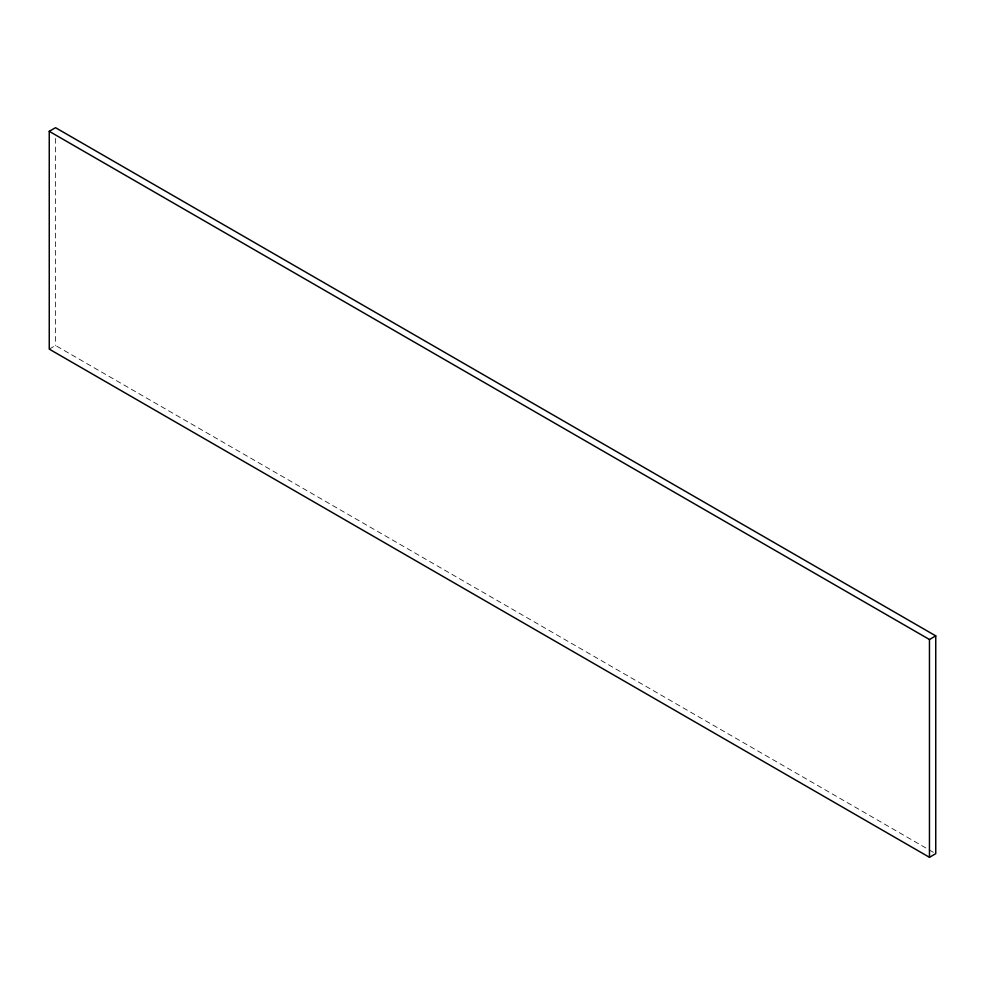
<?xml version="1.0" encoding="UTF-8"?>
<svg xmlns="http://www.w3.org/2000/svg" width="985" height="985" viewBox="0 0 985 985"><rect width="100%" height="100%" fill="white"/><g stroke="black" fill="none" stroke-linecap="round" stroke-linejoin="round"><path stroke-width="0.74" stroke-dasharray="4.92 3.69" d="M49.25 349.121L55.542 345.489L935.75 853.675M55.542 138.429L55.542 345.489"/><path stroke-width="1.48" d="M49.25 131.325L55.542 127.693L935.75 635.879L935.75 853.675L929.458 857.307L49.25 349.121L49.25 131.325L929.458 639.511L935.75 635.879M929.458 639.511L929.458 857.307"/></g></svg>
